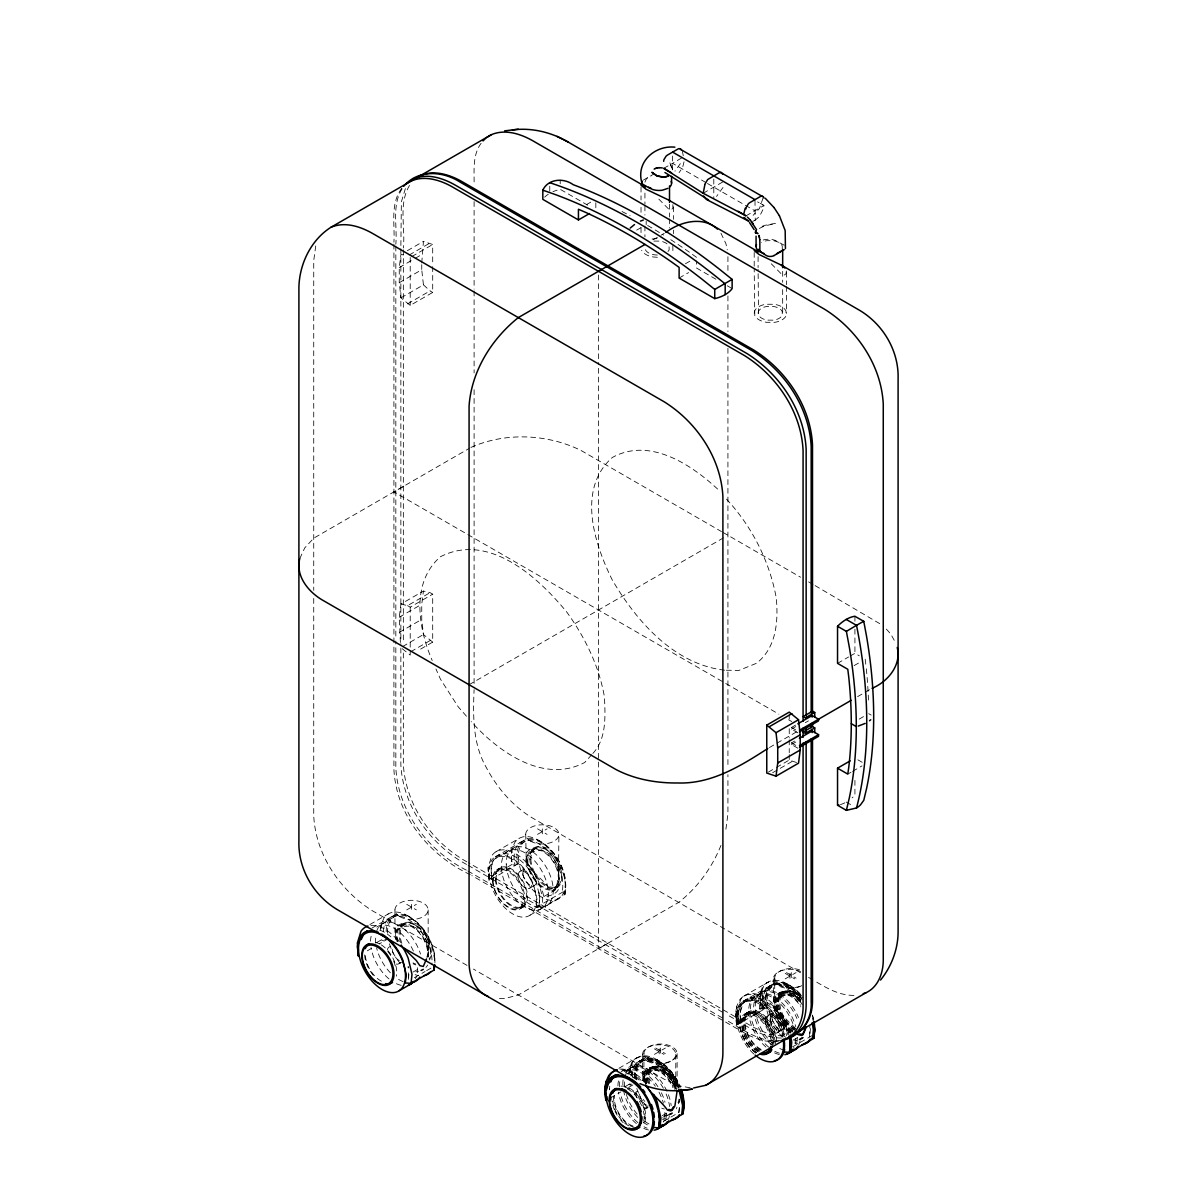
<?xml version="1.0" encoding="UTF-8"?>
<svg xmlns="http://www.w3.org/2000/svg" width="1197" height="1197" viewBox="0 0 1197 1197"><rect width="100%" height="100%" fill="white"/><g stroke="black" fill="none" stroke-linecap="round" stroke-linejoin="round"><path stroke-width="0.75" stroke-dasharray="5 3.75" d="M541.209 841.895A34.444 19.885 60 0 0 517.822 863.92L489.079 880.588L488.152 871.012L491.413 860.523A34.444 19.885 60 0 1 533.593 884.643L536.959 898.917L536.106 907.476L541.837 907.835L564.849 894.548L564.864 890.822A34.444 19.885 60 0 0 541.209 841.895L538.306 840.189M489.079 880.588L488.122 867.541L491.772 855.75A38.543 22.249 60 0 1 538.964 882.743L542.735 898.782L541.837 907.835L538.979 905.77L539.832 897.256L536.465 882.982A34.444 19.885 60 0 0 494.286 858.862C490.501 864.847 490.845 872.164 491.937 878.867L489.094 877.67L512.107 864.384L517.822 863.92M737.083 1011.285L738.04 1024.333L737.083 1011.285L740.734 999.495A38.543 22.249 60 0 1 787.94 1026.487L790.544 1035.136M800.09 993.734A34.444 19.885 60 0 0 774.384 983.336A34.444 19.885 60 0 0 766.798 1007.665L736.709 1025.036L735.751 1012.063L736.858 1005.974M672.475 169.779L672.624 152.109M525.722 834.384L526.291 864.114L530.585 872.508L541.987 889.401L543.857 896.538L546.61 896.329A16.593 9.576 0 0 0 558.341 889.551L558.909 834.384M408.401 979.415L409.06 972.757M564.849 894.548L565.687 887.321L564.73 878.628L561.977 869.456A38.543 22.249 60 0 0 514.77 842.464L512.092 848.523L511.194 856.154L512.107 864.384L514.949 865.581A34.444 19.885 60 0 1 538.321 843.556A34.444 19.885 60 0 1 561.992 892.483L564.849 894.548L565.747 885.496L564.58 878.119M663.333 1121.454L678.864 1112.492L679.597 1105.085M810.474 1028.477L809.636 1036.991L809.86 1025.081M408.626 977.844L408.461 969.346M538.979 905.77L539.787 898.947L538.8 890.777M609.767 1086.292L609.348 1089.824L609.722 1085.888M631.238 1075.549L631.762 1071.001L634.171 1065.599A34.444 19.885 60 0 1 675.677 1088.088M678.864 1112.492L679.672 1105.669M735.841 1017.27L736.709 1006.318L739.402 1000.258A38.543 22.249 60 0 1 786.609 1027.25L789.212 1035.914M432.701 266.617L432.701 292.427L410.212 305.415L400.95 297.844L399.259 282.701L399.259 267.544L400.95 254.363L404.257 255.156M421.748 262.981L423.439 241.375L432.701 244.502L432.701 264.776M400.382 642.475L399.259 617.218L400.95 604.036L423.439 591.049L430.067 592.65L432.701 594.176L432.701 642.116L418.247 650.45M432.701 642.116L423.439 634.53L421.748 619.403L421.748 604.231L423.439 591.049M684.041 161.804L682.589 167.67L679.088 172.607M395.519 939.6L395.519 932.942A16.489 10.638 6.7 0 1 407.249 926.164C423.319 925.146 429.349 943.82 428.152 956.912L428.152 909.885M525.722 860.478L526.291 857.441A16.489 10.638 6.7 0 1 538.022 850.663C554.091 849.646 560.121 868.319 558.909 881.426M788.838 1032.622C784.185 1022.403 771.945 1014.188 773.92 1001.949A16.489 10.638 6.7 0 1 785.666 995.171C791.935 994.857 798.474 997.954 801.691 1003.475M790.963 1033.146C786.309 1022.373 773.322 1013.934 775.252 1001.186A16.489 10.638 6.7 0 1 786.998 994.408C793.267 994.079 799.805 997.176 803.022 1002.712M725.906 829.222L727.926 813.915L727.926 774.639M381.469 923.68L380.496 931.101L381.319 924.009L384.013 917.964A38.543 22.249 60 0 1 431.219 944.957L433.972 954.129L434.855 962.193L433.808 953.62M426.82 957.286C431.504 943.266 425.264 920.688 407.249 922.274A16.444 10.788 8 0 0 395.519 929.052L395.519 935.306L399.813 942.907M491.997 864.01L491.024 869.351L491.952 878.927M512.241 848.179L511.119 854.269L512.107 864.384M627.991 1074.278L631.657 1062.472A38.543 22.249 60 0 1 678.235 1087.953M630.445 1067.425L629.457 1074.846L630.295 1067.754L632.989 1061.709A38.543 22.249 60 0 1 680.18 1088.701M630.909 1076.073L631.881 1070.746M737.113 1014.742L740.389 1004.268A34.444 19.885 60 0 1 782.554 1028.388L784.903 1036.183M787.776 1034.522L785.441 1026.727A34.444 19.885 60 0 0 743.262 1002.607L740 1013.081L740.913 1022.672L738.07 1021.415M761.202 991.924L760.095 997.999L761.068 1008.128L763.925 1009.325A34.444 19.885 60 0 1 772.499 984.637A34.444 19.885 60 0 1 799.491 998.029M802.289 1004.627A34.444 19.885 60 0 0 764.928 990.099L761.666 1000.572L762.594 1010.148L759.736 1008.891L758.763 998.777L762.414 986.986A38.543 22.249 60 0 1 799.596 996.727M644.929 182.153L646.515 178.607L650.973 176.034M754.2 313.21L754.708 310.786A15.8 9.127 0 0 1 766.05 304.247L774.429 304.292A16.578 9.576 0 0 1 785.98 310.951L786.055 315.799A15.8 9.127 0 0 1 774.713 322.337L766.334 322.292A16.578 9.576 0 0 1 754.783 315.634L754.2 268.996M758.09 313.225L758.479 311.4A12 6.928 0 0 1 767.097 306.417L773.457 306.447A12.598 7.272 0 0 1 782.225 311.519L782.284 315.185A12 6.928 0 0 1 773.666 320.168L767.307 320.123A12.598 7.272 0 0 1 758.539 315.065L758.09 269.4M782.284 249.44L782.225 245.774A12.598 7.272 0 0 0 773.457 240.717L767.097 240.672A12 6.928 0 0 0 761.606 242.482M315.739 245.924L313.734 260.572L313.734 590.345M676.544 1108.796L676.918 1107.195M763.088 197.879L759.437 208.532L753.122 215.34M672.894 204.597L672.819 208.473L671.158 209.699L668.554 208.981L657.063 197.325M786.369 270.986L785.98 273.814L784.319 275.026L781.716 274.322L771.287 263.789M299.774 558.61L304.726 547.912L313.734 538.171L469.284 448.366M405.379 188.602L401.369 201.844L400.86 246.851M720.953 845.396C712.065 867.601 697.537 887.635 678.684 902.403L518.316 994.991L505.388 998.373L496.486 998.388M740.973 1007.754L740.06 1014.832L740.913 1022.612M762.639 995.246L761.726 1002.323L762.594 1010.088M680.345 163.63L674.928 171.171M723.003 187.465L716.554 196.428M401.788 188.273C389.983 203.64 395.04 224.452 393.918 242.228M402.057 188.872C391.673 205.271 397.404 226.038 395.833 244.173M409.509 185.43C398.197 204.103 405.574 227.535 403.344 247.974M481.119 143.281C472.291 155.161 474.311 170.902 474.102 184.757M591.692 754.753L584.72 762.474C543.647 784.23 498.042 751.611 471.214 721.611M592.844 753.467C606.744 738.504 605.263 716.21 604.47 697.148C599.128 666.265 585.258 637.762 567.049 612.445C538.665 577.657 488.885 531.782 440.466 556.725C410.601 582.55 418.277 628.335 432.207 660.49M607.926 943.266L598.5 948.697L598.5 362.482M754.753 220.532L759.437 216.522L763.581 208.383L763.925 205.51L757.596 201.59M681.572 157.974L672.624 163.376L705.931 182.543M746.03 215.849L763.925 205.51L757.581 201.859M407.369 250.652L423.439 241.375M409.179 255.036L430.067 242.976M411.813 256.547L432.701 244.502M399.259 267.544L413.713 259.195M415.314 258.268L421.748 254.557M399.259 282.701L421.748 269.729L421.748 264.672M400.95 297.844L423.439 284.856L421.748 269.729M407.578 303.888L430.067 290.901L432.701 292.427M586.35 204.687L591.094 201.949M643.328 180.104L653.562 174.193M636.684 230.123L641.427 227.385M703.178 193.271L724.424 181.001M653.023 239.819L659.442 236.108M661.043 235.196L664.245 233.34M685.447 263.729L691.776 260.078M679.118 278.063L688.604 272.587M470.9 447.439C505.343 432.057 547.283 433.823 581.039 450.476L721.462 531.558M400.95 604.036L407.578 605.637L430.067 592.65M407.578 605.637L410.212 607.163L432.701 594.176M399.259 617.218L421.748 604.231M399.259 632.39L421.748 619.403M402.551 646.589L423.439 634.53M410.795 651.707L430.067 640.59M469.074 684.714L724.679 537.154M369.903 924.533L388.322 913.909M496.067 851.695L519.079 838.409M371.968 928.079L393.259 915.795M495.259 856.902L524.017 840.294M381.648 924.189L393.693 917.231M495.423 858.488L507.483 851.531M512.406 848.688L524.466 841.73M406.756 909.885L416.347 904.348M537.528 834.384L547.104 828.848M837.541 663.347L848.613 656.958M850.184 656.046L854.927 653.308L859.326 655.836M400.486 925.386L403.269 923.77M496.785 869.785L499.553 868.184M531.259 849.885L534.027 848.284M401.055 926.298L404.107 924.533M497.054 870.862L500.122 869.097M531.812 850.798L534.879 849.032M854.119 665.607L860.434 661.956M376.741 942.533L381.334 939.884L387.065 939.421L379.584 943.73M367.314 950.822L371.908 948.159M519.767 871.611L524.69 868.753M797.89 732.803L791.471 729.093L791.471 727.462L796.244 724.709M791.471 729.093L797.83 725.412M805.312 722.674L808.454 720.863M769.402 747.556L798.264 730.888M857.606 696.639L870.428 689.233M399.11 963.6L401.564 962.179M529.867 888.099L534.805 885.256M797.89 748.23L791.471 744.519L791.471 742.903L794.658 741.063M791.471 744.519L797.83 740.853M519.693 907.835L522.76 906.069M554.45 887.77L557.503 886.004M520.545 908.583L523.313 906.982M555.004 888.683L557.787 887.082M413.085 972.039L419.025 968.597M543.857 896.538L558.715 887.965M859.177 719.128L865.506 715.477M768.369 772.125L774.788 768.414M776.404 767.486L789.242 760.065L798.519 763.192M414.357 977.725L425.085 971.515M426.626 970.632L431.234 967.984A34.444 19.885 60 0 0 431.982 962.957M536.106 907.476L564.864 890.822M772.619 772.723L791.89 761.591M530.106 915.136L542.151 908.179M547.089 905.336L559.134 898.378M847.79 774.1L850.962 772.274M852.533 771.362L862.02 765.885M618.879 1068.278L637.283 1057.654M743.711 996.203L768.055 982.153M621.138 1071.704L642.22 1059.54M742.888 1001.41L772.993 984.039M629.009 1068.846L642.669 1060.961M654.4 1054.392L665.323 1048.078M742.783 1003.161L756.444 995.276M759.766 993.36L773.427 985.475M785.157 978.892L796.08 972.592M647.846 1070.043L652.23 1067.515M744.145 1014.458L748.529 1011.914M778.619 994.557L783.003 992.014M648.415 1070.971L653.083 1068.278M744.429 1015.535L749.098 1012.842M779.172 995.47L783.84 992.777M625.702 1086.278L630.31 1083.614L633.153 1084.811L627.019 1088.357M735.826 1013.949L736.724 1022.178L761.068 1008.128L766.798 1007.665M610.35 1097.978L620.884 1091.903M767.127 1016.268L773.666 1012.497M777.227 1032.772L783.766 1029.001M662.21 1115.694L666.669 1113.12M797.441 1037.619L792.833 1040.283L795.586 1040.073M792.564 1046.851L812.494 1035.39M663.677 168.298L672.684 163.331M752.718 221.34L755.247 220.233L754.978 199.645M403.344 486.446L393.918 491.892L724.155 682.544M781.357 1040.358C760.753 1043.619 742.993 1029.255 726.055 1020.068M778.529 1041.121C766.589 1043.126 754.694 1038.637 744.399 1032.936L471.842 875.576M657.063 238.607L652.889 238.906A15.8 9.127 0 0 0 650.24 239.445M653.921 241.091L660.295 241.121A12.598 7.272 0 0 1 669.063 246.178L669.123 249.859A12 6.928 0 0 1 667.911 251.565M759.736 1008.891L765.467 1008.487L764.539 998.911L767.816 988.438A34.444 19.885 60 0 1 801.032 997.146M631.836 1084.198L628.979 1084.392L631.836 1085.649M724.589 670.185C674.135 664.32 636.729 621.527 612.28 579.991C594.37 543.812 576.61 489.184 612.28 457.523C649.163 436.995 690.445 463.942 717.467 488.915L719.831 491.623M726.37 670.215L738.848 670.425L756.534 663.273C776.434 647.712 778.439 621.288 776.269 597.961C769.462 560.824 751.656 525.857 725.786 498.386M853.925 995.395C839.621 995.56 826.828 988.228 814.962 981.091M783.167 1036.243L769.013 1034.178L753.826 1027.49L468.446 862.723M781.551 1038.038C760.679 1038.068 743.846 1023.51 726.28 1014.383M690.115 1087.759L679.402 1085.918L664.215 1079.23L473.428 969.076M657.333 255.051L654.146 254.796A12.598 7.272 0 0 1 645.378 249.739M657.362 257.295L653.173 256.966A16.578 9.576 0 0 1 641.622 250.293M794.658 1029.495C786.504 1020.846 772.469 1011.495 773.92 998.074A16.444 10.788 8 0 1 785.666 991.296L794.254 992.582L801.691 998.373M736.724 1022.178L739.581 1023.375A34.444 19.885 60 0 1 756.654 998.702A34.444 19.885 60 0 1 786.564 1035.689M381.334 939.884L384.192 941.081M707.457 183.485L755.038 210.881M784.289 245.25L774.908 240.223A12.569 7.257 0 0 0 762.339 240.238M587.742 205.211L560.211 189.321A31.78 18.344 0 0 0 552.954 191.715M715.941 279.23L696.519 268.023L696.519 260.901M727.282 285.769L732.13 288.582M723.078 532.485L800.554 577.208M808.633 581.877L813.466 584.675M815.082 585.602L881.022 624.4M868.663 713.651L871.177 715.103M725.756 683.472L778.918 714.16M788.584 719.741L791.801 721.596M857.86 759.826L862.259 762.354M791.471 727.462L797.89 731.172M791.471 742.903L797.89 746.614M846.234 802.065L853.566 806.284M800.524 972.757L532.785 818.179C512.75 806.224 497.084 787.88 486.236 767.397C472.68 743.786 472.995 715.971 474.102 689.652M808.544 977.38L813.347 980.163M537.528 828.848L547.104 834.384M786.489 972.592L796.08 978.129M785.157 973.356L794.748 978.892M466.845 861.81C431.788 842.254 405.409 804.608 403.344 764.045L403.344 650.39M466.531 864.414C430.351 844.843 403 806.404 400.86 764.823L400.86 643.717M468.132 865.341L724.679 1013.455M466.306 870.099C427.883 850.828 398.032 811.327 395.833 767.741L395.833 641.038M467.907 871.027L724.454 1019.141M470.241 874.648C429.454 855.631 396.117 815.531 393.918 769.491L393.918 644.659M406.756 904.348L416.347 909.885M655.732 1048.078L665.323 1053.614M654.4 1048.856L663.976 1054.392M467.01 965.381L372.417 910.767C339.963 890.508 315.619 854.523 313.734 815.785L313.734 597.797M787.282 983.934L790.17 985.64M785.95 984.712L788.838 986.403M656.525 1059.435L659.412 1061.126M655.193 1060.198L658.081 1061.904M407.549 915.69L410.436 917.381A34.444 19.885 60 0 1 434.9 959.5L434.93 962.822M696.519 257.34L689.547 252.328A585.303 337.928 60 0 0 669.332 238.772M795.586 1028.567C787.731 1019.694 773.711 1010.642 775.252 997.296A16.444 10.788 8 0 1 786.998 990.532L795.586 991.819L803.022 997.61M423.439 284.856L430.067 290.901M402.267 648.729L410.212 655.088L410.212 649.567M886.379 629.098L890.792 634.096L895.984 643.402M466.471 716.21L458.152 706.739L440.466 679.178L435.962 668.988M720.953 233.22L725.906 243.664L727.282 249.874M646.156 1082.956L643.926 1075.594L644.495 1072.796A16.444 10.788 8 0 1 656.225 1066.018C668.18 1064.462 677.203 1076.627 676.874 1087.729M644.27 1082.417L642.594 1076.372L643.163 1073.559A16.444 10.788 8 0 1 654.894 1066.796C666.849 1065.225 675.856 1077.39 675.542 1088.492M812.509 1018.393L813.556 1021.864M676.425 1089.659C675.347 1079.44 667.417 1068.921 656.225 1069.909A16.489 10.638 6.7 0 0 644.495 1076.672L643.926 1079.724L643.926 1053.614M675.093 1090.437C674.016 1080.218 666.071 1069.699 654.894 1070.672A16.489 10.638 6.7 0 0 643.163 1077.45L642.594 1080.487L642.594 1054.392M672.819 245.624L672.894 250.457A15.8 9.127 0 0 1 671.308 252.702M682.395 151.286L683.248 155.76M865.177 659.218L865.94 665.472M761.068 1008.128L760.155 999.899L761.053 992.268L763.746 986.208A38.543 22.249 60 0 1 800.928 995.949M678.938 1099.07L679.268 1102.078M634.096 1077.599L634.754 1069.086L637.043 1063.924A34.444 19.885 60 0 1 679.223 1088.058M672.49 169.435L669.632 162.074L672.31 169.675M488.122 867.541L488.152 871.012M565.672 883.999L565.687 887.321M854.927 616.231L854.927 621.782M854.927 629.203L854.927 653.308M854.927 780.384L854.927 795.212A34.773 20.08 -60 0 1 852.114 797.845M791.292 972.592L791.292 978.129M789.96 973.356L789.96 978.892M789.242 713.981L789.242 721.357M789.242 728.719L789.242 737.936M789.242 739.791L789.242 752.689M789.242 754.529L789.242 760.065M786.564 272.093L786.564 284.662M786.564 286.457L786.564 313.375M782.673 271.345L782.673 282.312M782.673 289.614L782.673 313.36M799.581 969.824A16.593 9.576 0 0 0 774.698 978.129L774.698 1004.223M773.352 978.892L773.352 1005.001M758.09 256.622L758.09 267.574M754.2 252.402L754.2 267.155M727.926 256.652L727.926 273.47M727.926 295.913L727.926 331.449M727.926 348.282L727.926 767.157M713.801 179.101L713.801 198.403M677.113 1053.614L677.113 1087.175M675.781 1054.392L675.781 1087.938M673.402 206.767L673.402 219.32M673.402 230.093L673.402 233.684M669.512 204.193L669.512 216.971M669.512 218.797L669.512 227.939M660.52 1048.078L660.52 1053.614M659.188 1048.856L659.188 1054.392M646.171 221.161L646.171 224.647M644.929 193.106L644.929 204.059M644.929 205.884L644.929 215.026M644.929 225.979L644.929 236.931M641.023 187.076L641.023 199.974M641.023 207.335L641.023 214.712M641.023 227.61L641.023 233.131M598.5 275.026L598.5 360.626M595.837 202.772L595.837 209.879M560.211 180.119L560.211 183.799M549.767 186.208L549.767 193.33M542.316 828.848L542.316 834.384M474.102 201.53L474.102 289.09M474.102 290.961L474.102 372.925M474.102 389.698L474.102 687.796M411.559 904.348L411.559 909.885M410.212 257.475L410.212 305.415M410.212 607.163L410.212 647.712M403.344 249.829L403.344 642.939M400.86 248.722L400.86 641.861M395.833 246.028L395.833 639.168M394.95 909.885L394.95 935.979M393.918 244.098L393.918 642.789M812.479 1015.071A34.444 19.885 60 0 1 813.78 1019.979M799.581 986.418A16.593 9.576 0 0 1 774.698 978.129M758.344 1051.909A22.758 13.137 60 0 1 741.556 1022.851A22.758 13.137 60 0 1 759.721 1015.699A22.758 13.137 60 0 1 773.352 1045.998M761.127 1050.308A22.758 13.137 60 0 1 744.325 1021.25A22.758 13.137 60 0 1 762.489 1014.098A22.758 13.137 60 0 1 776.12 1044.397M795.601 1030.408A22.758 13.137 60 0 1 779.157 998.343A22.758 13.137 60 0 1 802.289 999.211M758.03 1051.175A21.681 12.524 60 0 1 742.02 1023.495A21.681 12.524 60 0 1 759.332 1016.687A21.681 12.524 60 0 1 772.319 1045.55M761.097 1049.41A21.681 12.524 60 0 1 745.088 1021.729A21.681 12.524 60 0 1 762.399 1014.906A21.681 12.524 60 0 1 775.387 1043.784M755.487 1053.106A33.232 19.182 60 0 1 744.818 1001.964A33.232 19.182 60 0 1 784.14 1035.3M779.397 1053.18A33.232 19.182 60 0 1 774.833 1051.31M768.728 1047.166A33.232 19.182 60 0 1 756.04 995.56A33.232 19.182 60 0 1 795.796 1026.787M797.277 1037.724A33.232 19.182 60 0 1 796.738 1042.692M797.86 1043.754A33.232 19.182 60 0 1 794.868 1042.871M785.711 1037.365A33.232 19.182 60 0 1 768.683 991.789A33.232 19.182 60 0 1 801.601 995.964M812.314 1015.385A33.232 19.182 60 0 1 813.182 1018.542M784.334 1050.338A33.232 19.182 60 0 1 779.771 1048.467M773.651 1044.323A33.232 19.182 60 0 1 759.452 994.094A33.232 19.182 60 0 1 798.519 1017.585M792.818 1032.009A22.758 13.137 60 0 1 776.389 999.944A22.758 13.137 60 0 1 799.521 1000.812M795.84 1029.345A21.681 12.524 60 0 1 780.19 998.792A21.681 12.524 60 0 1 802.229 999.63M792.788 1031.111A21.681 12.524 60 0 1 777.122 1000.572A21.681 12.524 60 0 1 799.162 1001.395M632.3 1077.046A34.444 19.885 60 0 1 649.627 1060.003A34.444 19.885 60 0 1 677.008 1087.31M627.228 1073.425A34.444 19.885 60 0 1 639.826 1080.637M635.323 1078.407A34.444 19.885 60 0 1 651.886 1058.208A34.444 19.885 60 0 1 680.554 1087.28M619.896 1069.145A38.543 22.249 60 0 1 646.111 1083.48M667.537 1114.991A16.593 9.576 0 0 1 664.814 1115.574M634.5 1127.35A22.758 13.137 60 0 1 613.687 1095.195M620.989 1086.158A22.758 13.137 60 0 1 640.5 1099.37A22.758 13.137 60 0 1 643.926 1123.639M648.759 1083.659A22.758 13.137 60 0 1 658.26 1066.228A22.758 13.137 60 0 1 678.699 1087.46M679.462 1101.36A22.758 13.137 60 0 1 678.4 1103.739M649.776 1083.659A21.681 12.524 60 0 1 659.143 1067.081A21.681 12.524 60 0 1 678.564 1088.148M679.372 1099.22A21.681 12.524 60 0 1 678.011 1102.766M632.974 1126.033A21.681 12.524 60 0 1 614.435 1095.749M625.014 1087.265A21.681 12.524 60 0 1 641.383 1102.198A21.681 12.524 60 0 1 643.253 1122.831M647.128 1128.173A33.232 19.182 60 0 1 644.076 1126.811M637.956 1122.666A33.232 19.182 60 0 1 620.615 1094.342M619.552 1086.756A33.232 19.182 60 0 1 620.076 1079.993M625.687 1070.776A33.232 19.182 60 0 1 657.961 1086.771M661.402 1092.801A33.232 19.182 60 0 1 665.023 1102.272M666.52 1113.21A33.232 19.182 60 0 1 665.113 1121.095M667.088 1119.255A33.232 19.182 60 0 1 662.584 1117.744M636.774 1079.903A33.232 19.182 60 0 1 651.752 1059.121A33.232 19.182 60 0 1 679.806 1086.128M648.998 1123.953A33.232 19.182 60 0 1 642.894 1119.823M637.118 1114.078A33.232 19.182 60 0 1 625.552 1091.499M624.714 1086.861A33.232 19.182 60 0 1 624.55 1080.397M625.388 1075.654A33.232 19.182 60 0 1 649.522 1070.073A33.232 19.182 60 0 1 671.188 1105.624M648.071 1107.345A9.681 5.596 60 0 1 641.547 1105.953M636.505 1097.709A9.681 5.596 60 0 1 637.971 1090.841M645.632 1083.494A22.758 13.137 60 0 1 655.163 1067.799A22.758 13.137 60 0 1 674.899 1086.352M646.365 1083.734A21.681 12.524 60 0 1 655.447 1068.771A21.681 12.524 60 0 1 674.255 1086.457M644.794 1101.435A9.681 5.596 60 0 1 643.328 1099.415M632.196 1076.836A34.444 19.885 60 0 1 638.495 1081.415M621.752 1069.923A38.543 22.249 60 0 1 642.609 1081.849M667.492 1115.38A16.593 9.576 0 0 1 663.482 1116.337M646.799 1082.821A22.758 13.137 60 0 1 657.318 1067.26A22.758 13.137 60 0 1 677.083 1088.402M643.642 1080.996A22.758 13.137 60 0 1 654.879 1068.921A22.758 13.137 60 0 1 673.298 1087.28M623.218 1122.696A22.758 13.137 60 0 1 620.615 1119.958M617.173 1115.185A22.758 13.137 60 0 1 615.063 1111.265M614.465 1109.918A22.758 13.137 60 0 1 612.071 1100.971M627.318 1088.761A22.758 13.137 60 0 1 641.607 1105.579M643.388 1110.996A22.758 13.137 60 0 1 643.986 1114.527M644.121 1116.203A22.758 13.137 60 0 1 642.325 1124.567M647.397 1124.881A33.232 19.182 60 0 1 642.789 1121.948M637.747 1117.474A33.232 19.182 60 0 1 623.936 1092.427M622.874 1084.826A33.232 19.182 60 0 1 623.113 1079.664M625.492 1072.632A33.232 19.182 60 0 1 664.724 1090.871M666.145 1094.013A33.232 19.182 60 0 1 669.587 1106.552M669.288 1116.277A33.232 19.182 60 0 1 668.435 1119.18M648.505 1129.983A33.232 19.182 60 0 1 642.46 1127.739M636.355 1123.594A33.232 19.182 60 0 1 618.4 1092.173M617.921 1085.903A33.232 19.182 60 0 1 618.475 1080.921M624.071 1071.704A33.232 19.182 60 0 1 655.372 1086.263M658.993 1092.173A33.232 19.182 60 0 1 663.422 1103.2M664.889 1112.372A33.232 19.182 60 0 1 663.497 1122.023M648.101 1105.579A9.681 5.596 60 0 1 643.477 1108.751M634.724 1094.462A9.681 5.596 60 0 1 639.348 1091.29M665.487 1120.183A33.232 19.182 60 0 1 662.495 1119.3M647.562 1108.048A33.232 19.182 60 0 1 635.996 1085.47M634.919 1077.869A33.232 19.182 60 0 1 651.318 1060.258A33.232 19.182 60 0 1 678.205 1087.056M664.35 1109.006A21.681 12.524 60 0 1 661.746 1108.168M644.405 1081.4A21.681 12.524 60 0 1 655.103 1069.894A21.681 12.524 60 0 1 672.654 1087.385M647.816 1082.896A21.681 12.524 60 0 1 656.899 1067.933A21.681 12.524 60 0 1 675.707 1085.619M628.724 1125.823A21.681 12.524 60 0 1 612.834 1101.3M646.649 1105.25A9.681 5.596 60 0 1 639.512 1093.579M736.709 1025.036A34.444 19.885 60 0 1 753.781 1000.363A34.444 19.885 60 0 1 783.691 1037.35M801.691 985.67A16.593 9.576 0 0 1 778.559 985.864A16.593 9.576 0 0 1 777.556 972.518A16.593 9.576 0 0 1 800.628 971.56M796.978 1040.268A16.593 9.576 0 0 1 794.254 1040.836M792.579 1030.527A22.758 13.137 60 0 1 777.721 998.582A22.758 13.137 60 0 1 800.688 1000.138M789.811 1032.128A22.758 13.137 60 0 1 775.417 998.717A22.758 13.137 60 0 1 800.554 1005.256M756.743 1052.836A22.758 13.137 60 0 1 739.941 1025.395A22.758 13.137 60 0 1 755.307 1014.876A22.758 13.137 60 0 1 772.11 1042.303M759.511 1051.235A22.758 13.137 60 0 1 742.724 1023.794A22.758 13.137 60 0 1 758.075 1013.275A22.758 13.137 60 0 1 774.878 1040.702M756.429 1052.103A21.681 12.524 60 0 1 740.404 1024.931A21.681 12.524 60 0 1 756.833 1017.001A21.681 12.524 60 0 1 770.943 1045.101M759.482 1050.338A21.681 12.524 60 0 1 743.472 1023.151A21.681 12.524 60 0 1 759.9 1015.221A21.681 12.524 60 0 1 774.01 1043.32M753.871 1054.033A33.232 19.182 60 0 1 743.202 1002.891A33.232 19.182 60 0 1 782.539 1036.228M779.262 1054.482A33.232 19.182 60 0 1 773.232 1052.238M765.93 1047.076A33.232 19.182 60 0 1 755.262 995.934A33.232 19.182 60 0 1 794.584 1029.27M795.676 1038.652A33.232 19.182 60 0 1 793.701 1047.854M772.05 1045.25A33.232 19.182 60 0 1 757.851 995.021A33.232 19.182 60 0 1 796.918 1018.512M800.06 1040.777A33.232 19.182 60 0 1 798.623 1045.011M782.913 1037.26A33.232 19.182 60 0 1 767.292 992.178A33.232 19.182 60 0 1 799.985 996.892M791.172 1032.038A21.681 12.524 60 0 1 776.075 999.6A21.681 12.524 60 0 1 800.838 1006.857M794.239 1030.273A21.681 12.524 60 0 1 778.574 999.719A21.681 12.524 60 0 1 800.613 1000.557M383.369 931.505A34.444 19.885 60 0 1 408.357 919.52A34.444 19.885 60 0 1 432.027 961.161M379.793 930.159A34.444 19.885 60 0 1 390.865 936.892M386.197 931.64A34.444 19.885 60 0 1 410.436 917.381M370.935 925.401A38.543 22.249 60 0 1 398.182 940.992M427.583 965.051A16.593 9.576 0 0 1 425.923 967.356M418.561 971.246A16.593 9.576 0 0 1 415.853 971.829M373.255 975.286A22.758 13.137 60 0 1 364.591 954.622M375.813 942.548A22.758 13.137 60 0 1 379.958 944.089M381.349 944.897A22.758 13.137 60 0 1 396.387 976.154M418.127 975.51A33.232 19.182 60 0 1 415.135 974.627M400.202 963.376A33.232 19.182 60 0 1 388.636 940.797M387.559 933.211A33.232 19.182 60 0 1 411.529 918.698A33.232 19.182 60 0 1 434.451 961.4M400.561 942.623A22.758 13.137 60 0 1 415.479 924.787A22.758 13.137 60 0 1 429.424 959.994M415.868 964.947A22.758 13.137 60 0 1 413.085 963.765M397.015 941.53A22.758 13.137 60 0 1 411.648 925.805A22.758 13.137 60 0 1 428.077 957.854M401.833 943.356A21.681 12.524 60 0 1 415.404 925.296A21.681 12.524 60 0 1 429.035 959.036M415.703 963.989A21.681 12.524 60 0 1 413.055 962.867M397.748 941.68A21.681 12.524 60 0 1 411.678 926.702A21.681 12.524 60 0 1 427.344 957.241M381.364 981.166A21.681 12.524 60 0 1 365.474 952.004M387.738 951.45A21.681 12.524 60 0 1 391.015 955.984M393.604 961.011A21.681 12.524 60 0 1 395.294 966.174M401.145 985.311A33.232 19.182 60 0 1 395.1 983.066M388.995 978.922A33.232 19.182 60 0 1 371.04 947.5M370.561 941.231A33.232 19.182 60 0 1 371.115 936.263M376.711 927.032A33.232 19.182 60 0 1 413.863 952.184M417.529 967.7A33.232 19.182 60 0 1 415.568 978.682M403.09 981.585A33.232 19.182 60 0 1 396.955 978.368M390.387 972.802A33.232 19.182 60 0 1 376.576 947.755M375.753 943.116A33.232 19.182 60 0 1 375.753 934.992M376.412 931.909A33.232 19.182 60 0 1 397.479 924.563A33.232 19.182 60 0 1 420.521 954.099M400.127 962.508A9.681 5.596 60 0 1 396.117 964.079M387.364 949.79A9.681 5.596 60 0 1 390.372 946.558M399.289 960.578A9.681 5.596 60 0 1 392.152 948.907M759.362 228.507A12.823 3.247 -19.3 0 1 764.823 225.949L775.731 223.33L764.599 225.38A12.748 3.815 -17.2 0 0 759.093 227.849M544.665 197.176A31.78 18.344 0 0 1 548.331 194.213M622.036 211.54A585.303 337.928 60 0 1 630.086 215.729M647.622 225.485A585.303 337.928 60 0 1 663.557 235.106M866.329 668.809A429.918 248.213 60 0 1 867.541 682.859M867.78 686.345A429.918 248.213 60 0 1 868.498 701.816M844.828 802.813A34.773 20.08 -60 0 1 840.444 804.593M558.909 871.67L556.695 886.663L554.046 890.942L550.62 890.164C543.214 878.059 524.885 869.621 526.291 853.566A16.444 10.788 8 0 1 538.022 846.788C551.473 845.112 559.897 859.7 558.909 871.67M408.162 966.667L408.282 967.849L408.162 966.667M530.585 841.162A16.593 9.576 0 0 0 558.341 836.868A16.593 9.576 0 0 0 538.022 825.122A16.593 9.576 0 0 0 530.585 841.162M492.58 880.723A22.758 13.137 60 0 0 517.328 909.855A22.758 13.137 60 0 0 516.087 876.967A22.758 13.137 60 0 0 492.58 880.723M495.363 879.122A22.758 13.137 60 0 0 520.097 908.254A22.758 13.137 60 0 0 518.855 875.366A22.758 13.137 60 0 0 495.363 879.122M518.331 857.71A33.232 19.182 60 0 0 554.45 900.219A33.232 19.182 60 0 0 552.625 852.219A33.232 19.182 60 0 0 518.331 857.71M529.822 859.222A22.758 13.137 60 0 0 554.57 888.354A22.758 13.137 60 0 0 553.328 855.466A22.758 13.137 60 0 0 529.822 859.222M527.054 860.823A22.758 13.137 60 0 0 551.787 889.955A22.758 13.137 60 0 0 550.545 857.067A22.758 13.137 60 0 0 527.054 860.823M530.87 859.461A21.681 12.524 60 0 0 554.435 887.201A21.681 12.524 60 0 0 553.253 855.885A21.681 12.524 60 0 0 530.87 859.461M527.817 861.227A21.681 12.524 60 0 0 551.383 888.967A21.681 12.524 60 0 0 550.201 857.651A21.681 12.524 60 0 0 527.817 861.227M493.059 881.291A21.681 12.524 60 0 0 516.625 909.032A21.681 12.524 60 0 0 515.443 877.715A21.681 12.524 60 0 0 493.059 881.291M496.127 879.526A21.681 12.524 60 0 0 519.693 907.266A21.681 12.524 60 0 0 518.51 875.95A21.681 12.524 60 0 0 496.127 879.526M489.289 874.468A33.232 19.182 60 0 0 525.408 916.977A33.232 19.182 60 0 0 523.598 868.992A33.232 19.182 60 0 0 489.289 874.468M501.348 867.511A33.232 19.182 60 0 0 537.468 910.019A33.232 19.182 60 0 0 535.643 862.035A33.232 19.182 60 0 0 501.348 867.511M506.271 864.668A33.232 19.182 60 0 0 542.391 907.176A33.232 19.182 60 0 0 540.58 859.177A33.232 19.182 60 0 0 506.271 864.668M522.909 873.406A9.681 5.596 60 0 0 533.428 885.795A9.681 5.596 60 0 0 532.904 871.82A9.681 5.596 60 0 0 522.909 873.406M517.987 876.264A9.681 5.596 60 0 0 528.505 888.638A9.681 5.596 60 0 0 527.967 874.663A9.681 5.596 60 0 0 517.987 876.264M771.885 1017.151A9.681 5.596 60 0 0 782.404 1029.54A9.681 5.596 60 0 0 781.88 1015.55A9.681 5.596 60 0 0 771.885 1017.151M766.948 1020.009A9.681 5.596 60 0 0 777.466 1032.383A9.681 5.596 60 0 0 776.943 1018.408A9.681 5.596 60 0 0 766.948 1020.009M648.789 1060.392A16.593 9.576 0 0 0 676.544 1056.098A16.593 9.576 0 0 0 656.225 1044.368A16.593 9.576 0 0 0 648.789 1060.392M647.457 1061.17A16.593 9.576 0 0 0 675.213 1056.861A16.593 9.576 0 0 0 654.894 1045.131A16.593 9.576 0 0 0 647.457 1061.17M765.347 1020.936A9.681 5.596 60 0 0 775.865 1033.31A9.681 5.596 60 0 0 775.342 1019.335A9.681 5.596 60 0 0 765.347 1020.936M770.269 1018.078A9.681 5.596 60 0 0 780.788 1030.467A9.681 5.596 60 0 0 780.264 1016.492A9.681 5.596 60 0 0 770.269 1018.078M399.813 916.648A16.593 9.576 0 0 0 427.583 912.353A16.593 9.576 0 0 0 407.249 900.623A16.593 9.576 0 0 0 399.813 916.648"/><path stroke-width="1.5" d="M434.107 966.323L434.077 970.049L411.065 983.321L405.334 982.976L406.187 974.418L402.82 960.144A34.444 19.885 60 0 0 381.678 933.989M606.101 1081.475L604.994 1087.549L605.936 1100.537A34.444 19.885 60 0 1 629.308 1078.497A34.444 19.885 60 0 1 652.978 1127.439L658.709 1127.843L683.053 1113.779L683.906 1106.552L680.704 1090.437M677.113 1090.901L674.899 1105.893L672.25 1110.188L668.824 1109.41M411.065 983.321L411.977 974.283L408.207 958.243A38.543 22.249 60 0 0 401.16 944.987M434.541 965.336L434.077 970.049L434.72 964.617M660.041 1127.065L660.939 1118.013L657.168 1101.988A38.543 22.249 60 0 0 653.637 1094.432M681.721 1114.557L682.619 1105.504L678.849 1089.465M790.813 1051.579L791.711 1042.527L790.544 1035.136M812.479 1039.056L813.376 1030.004L812.209 1022.627M776.03 776.165L777.721 762.983L777.721 747.826L776.03 732.699L766.768 725.113L766.768 773.053L776.03 776.165L798.519 763.192L800.209 750.01L800.209 734.838L798.519 719.711L789.242 712.125L766.768 725.113M299.774 558.61C295.33 575.817 308.198 591.632 322.188 599.921L615.961 769.521C634.964 779.442 656.644 783.227 677.921 782.973C711.512 784.095 740.644 766.05 767.801 748.484M426.521 958.902L423.289 966.443L419.848 965.665L416.257 960.473L403.254 947.65M606.355 1090.243L609.617 1079.769A34.444 19.885 60 0 1 618.49 1074.547M805.222 1026.293L804.324 1031.171L801.691 1035.45L798.249 1034.672L796.454 1032.083M806.254 1027.146L803.022 1034.687L799.581 1033.909M738.115 211.27L746.03 215.849L703.178 193.271L704.868 184.742M846.384 810.354L849.197 798.444A436.74 252.148 60 0 0 849.212 646.53L846.384 631.373L837.541 626.27A34.773 20.08 -60 0 1 854.853 616.26L863.77 621.333L866.583 636.49A436.74 252.148 60 0 1 866.598 788.419L863.77 800.314L860.568 804.758A26.424 21.546 65.5 0 1 856.483 807.975L846.384 810.354L837.541 805.252L837.541 768.175L850.184 760.873M743.771 214.024L745.192 208.203M704.973 183.979L707.696 179.535L718.918 172.922L721.252 172.413L722.719 174.268M361.24 939.51L363.529 934.363A34.444 19.885 60 0 1 367.374 930.742M608.061 1079.275L609.976 1074.996A38.543 22.249 60 0 1 616.949 1069.744M610.769 1081.968L612.49 1078.108A34.444 19.885 60 0 1 614.914 1075.475M755.741 230.497L755.397 232.592L758.015 233.55L755.516 232.921L755.965 231.066M589.508 213.545L578.435 219.934L542.825 199.36L542.825 190.158C548.061 178.712 563.757 177.635 573.213 184.697A592.021 341.803 60 0 1 719.128 268.951L732.13 279.38L732.13 288.582A31.78 18.344 0 0 1 714.729 298.637M785.441 248.647L785.172 230.542L779.382 215.684M673.567 1106.671L670.918 1110.951L667.492 1110.173C661.208 1101.001 651.542 1094.657 645.692 1084.961M880.588 980.014C891.316 966.712 897.765 950.059 898.094 932.942L898.094 378.776C898.992 350.616 882.758 323.609 858.533 309.694L781.357 265.135L759.033 254.482L754.2 250.562L758.404 251.879L668.195 199.809L645.871 189.156L641.023 185.236L645.662 186.897M403.778 186.238C417.933 169.226 442.98 170.917 460.112 182.109L751.94 350.601C784.693 371.055 809.277 407.369 811.177 446.481L811.177 712.918M483.034 140.932L485.159 138.837M793.91 1035.106C802.948 1027.819 806.105 1015.789 806.15 1004.627L806.15 741.916M630.176 228.103L634.515 224.542M598.5 271.3L607.926 265.854M869.516 720.759L870.728 719.771M732.13 279.38L714.744 289.42L714.744 298.622L679.118 278.063L679.118 267.38L672.145 262.367A585.303 337.928 60 0 0 585.408 212.288L578.435 209.251L578.435 219.934M781.072 251.146L776.614 253.719M693.557 1087.983L705.706 1085.29L866.074 992.702C878.538 986.867 883.401 972.338 883.266 959.425L883.266 404.227C881.381 365.474 857.037 329.489 824.583 309.23L532.785 140.767C520.471 133.795 505.014 128.812 491.294 134.707L330.926 227.295C311.04 239.939 299.534 263.759 298.906 287.056L298.906 841.237C298.008 869.381 314.242 896.388 338.467 910.304L628.934 1078.003M406.052 184.084C419.982 173.789 438.895 179.116 452.601 187.061L744.399 355.524C776.853 375.783 801.212 411.768 803.082 450.506L803.082 721.387M416.736 177.874C430.576 168.493 448.71 174.014 462.027 181.63L753.826 350.078C786.279 370.352 810.638 406.322 812.509 445.075L812.509 713.352M486.236 137.805L491.294 134.707M846.384 631.373L856.483 625.343A26.424 1.197 -31.8 0 1 860.568 623.038L863.77 621.333M705.706 1085.29C718.17 1079.455 723.033 1064.926 722.898 1052.013L722.898 496.8C721.028 458.062 696.669 422.077 664.215 401.818L372.417 233.355C360.102 226.383 344.646 221.4 330.926 227.295M795.317 1033.55C807.78 1027.714 812.643 1013.186 812.509 1000.273L812.509 739.432M654.175 169.106L655.313 168.493M601.702 269.445L518.316 317.594C491.458 339.125 471.438 371.265 469.074 406.082L469.074 963.346C469.329 976.647 475.224 991.415 488.421 996.562M606.52 266.662L645.003 244.442M665.846 232.413C680.076 221.699 702.923 215.655 717.437 229.121M774.04 255.56L784.259 249.664M769.402 726.639L791.89 713.651M776.03 732.699L798.519 719.711M814.738 712.469L805.312 717.901L803.082 716.629L812.509 711.183L814.738 712.469L814.738 717.242M797.83 723.796L812.15 715.537L818.568 719.232L818.568 720.863L799.491 731.876M817.521 719.786L851.187 700.335M872.044 688.305C887.59 681.916 901.715 665.173 897.226 647.517M799.491 730.26L818.568 719.232M777.721 747.826L800.209 734.838M814.738 727.896L805.312 733.342L803.082 732.055L812.509 726.609L814.738 727.896L814.738 732.669M799.416 738.31L812.15 730.963L818.568 734.674L818.568 736.305L799.491 747.317M799.491 745.686L818.568 734.674M777.721 762.983L800.209 750.01M399.334 990.637L411.394 983.68M865.207 723.407L858.219 726.085M667.896 188.348L662.285 190.218A12.569 7.257 0 0 1 652.754 189.5L649.896 188.258M640.44 221.116L643.358 220.039M655.268 168.523L656.555 168.044M413.189 178.907C427.045 172.952 442.636 177.979 455.084 185.011L746.898 353.504C779.666 373.958 804.249 410.287 806.15 449.384L806.15 715.821M863.187 993.675L866.074 992.702M789.451 1036.782L793.82 1035.315M781.566 1040.447C796.708 1036.767 803.486 1020.009 803.082 1005.719L803.082 743.023M782.958 1040.178C800.673 1036.422 812.359 1019.47 811.177 1001.724L811.177 739.013M656.495 168.074L657.886 167.76M512.391 129.949C531.603 127.406 551.428 132.239 568.066 141.994L645.243 186.552M639.991 1083.659C654.041 1089.36 669.527 1092.113 684.609 1090.063M686.18 1089.883L692.39 1089.15L678.654 1090.766M504.61 130.862L518.346 129.231M657.826 167.789L659.293 167.655M659.248 167.685L662.33 167.939M674.884 147.171C655.208 145.091 635.981 161.61 641.742 182.318M708.549 199.929L664.948 172.518M763.895 198.029A4.623 2.663 -60 0 0 763.626 197.161L679.208 148.608A5.835 3.367 -60 0 0 677.741 149.146L667.507 155.056A5.835 3.367 -60 0 0 666.041 156.209L663.961 159.605A4.623 2.663 -60 0 0 663.677 161.326M762.803 196.323L761.561 196.158A5.835 3.367 -60 0 0 760.095 196.697L749.861 202.607A5.835 3.367 -60 0 0 748.394 203.759L746.315 207.156A4.623 2.663 -60 0 0 746.03 208.876M542.825 190.158L555.827 194.737A592.021 341.803 60 0 1 701.741 278.991L714.744 289.42M557.009 136.338L562.366 139.091M563.188 139.48L568.066 141.994M672.624 152.109L754.978 199.645M671.592 172.877L663.677 168.298L703.178 193.271M649.836 188.288L643.298 184.518A5.401 3.112 0 0 1 642.161 181.121M756.519 244.622A12.539 7.242 0 0 0 757.731 250.128L766.394 255.574A5.401 3.112 0 0 0 774.025 255.56M846.234 619.418L856.483 625.343M851.276 723.691L856.289 726.594M837.541 768.175L847.79 774.1L848.748 767.382A429.918 248.213 60 0 0 848.748 677.083L847.79 669.273L837.541 663.347L837.541 626.27M680.45 148.772L681.273 149.61A4.623 2.663 -60 0 1 681.437 150.029M781.357 265.135L784.873 268.053M747.302 220.068L748.724 221.206L706.335 199.405L703.597 195.949M744.04 217.42L745.911 218.931M765.242 198.238L774.055 207.605M747.437 217.136L750.519 220.308M750.459 220.353L756.609 229.689M749.427 222.477L754.095 229.57M774.025 207.545L779.412 215.744M751.866 222.088L753.197 223.914M759.511 237.575L758.973 235.45L759.766 239.609M789.526 1037.949L790.379 1043.29L789.481 1052.343L783.751 1051.939A34.444 19.885 60 0 0 783.99 1038.951M682.784 1097.35L683.951 1104.741L683.053 1113.779L683.068 1110.053A34.444 19.885 60 0 0 681.721 1090.572M658.44 1111.415L659.607 1118.791L658.709 1127.843L659.562 1120.616L658.589 1111.923L655.836 1102.751A38.543 22.249 60 0 0 645.826 1085.499M789.362 1036.422L790.319 1045.116L789.481 1052.343L813.81 1038.293L814.663 1031.066L813.556 1021.864L814.708 1029.24L813.81 1038.293L813.84 1034.567A34.444 19.885 60 0 0 814.08 1021.565M605.966 1097.679L605.054 1089.45L605.951 1081.804L608.645 1075.759A38.543 22.249 60 0 1 617.068 1070.148M606.969 1096.632L607.283 1099.819M759.826 239.58L759.856 251.804M812.509 722.674L812.509 726.399M812.15 715.537L812.15 717.153M812.15 730.963L812.15 732.594M811.177 724.095L811.177 727.836M806.15 727.013L806.15 732.594M803.082 728.12L803.082 737.427M782.673 249.44L782.673 267.694M756.07 236.198L756.07 246.507M725.187 294.612L725.187 283.943A593.936 342.911 60 0 0 549.767 182.692M671.577 176.348L671.577 183.231M669.512 185.924L669.512 202.368M803.022 1037.59A16.593 9.576 0 0 1 800.808 1038.667M813.795 1021.639A33.232 19.182 60 0 1 813.721 1032.891M811.626 1038.338A33.232 19.182 60 0 1 803.411 1043.964M771.915 1049.739A22.758 13.137 60 0 1 762.489 1053.45M770.958 1049.111A21.681 12.524 60 0 1 765.601 1052.776M793.626 1049.604A33.232 19.182 60 0 1 786.429 1053.764M784.678 1049.649A33.232 19.182 60 0 1 774.384 1060.722M798.549 1046.747A33.232 19.182 60 0 1 791.367 1050.921M672.25 1113.09A16.593 9.576 0 0 1 670.036 1114.168M681.018 1089.285A33.232 19.182 60 0 1 682.948 1108.377M679.836 1115.29A33.232 19.182 60 0 1 672.654 1119.464M638.749 1127.828A22.758 13.137 60 0 1 628.979 1128.068M610.784 1099.968A22.758 13.137 60 0 1 610.904 1096.796M611.517 1093.983A22.758 13.137 60 0 1 614.989 1089.016M612.969 1092.562A21.681 12.524 60 0 1 615.273 1090.108M621.961 1089.031A21.681 12.524 60 0 1 625.896 1090.497M636.924 1101.494A21.681 12.524 60 0 1 638.944 1105.235M639.512 1106.522A21.681 12.524 60 0 1 641.203 1111.684M641.906 1116.636A21.681 12.524 60 0 1 634.829 1128.277M610.126 1081.504A33.232 19.182 60 0 1 629.921 1078.347M631.462 1079.2A33.232 19.182 60 0 1 640.709 1086.966M642.879 1089.524A33.232 19.182 60 0 1 644.929 1092.292M651.407 1104.457A33.232 19.182 60 0 1 652.978 1109.23M653.712 1112.357A33.232 19.182 60 0 1 654.355 1116.936M654.385 1121.903A33.232 19.182 60 0 1 643.612 1136.222M662.854 1125.09A33.232 19.182 60 0 1 657.348 1128.876M668.809 1120.796A33.232 19.182 60 0 1 660.594 1126.422M609.213 1082.791A34.444 19.885 60 0 1 615.004 1075.25M670.918 1113.853A16.593 9.576 0 0 1 668.704 1114.931M639.916 1127.155A22.758 13.137 60 0 1 632.884 1128.277M612.684 1093.31A22.758 13.137 60 0 1 616.156 1088.342M667.193 1121.724A33.232 19.182 60 0 1 658.993 1127.35M639.348 1126.227A21.681 12.524 60 0 1 636.28 1127.439M679.253 1114.766A33.232 19.182 60 0 1 671.038 1120.392M662.27 1124.567A33.232 19.182 60 0 1 654.056 1130.192M801.691 1038.368A16.593 9.576 0 0 1 799.476 1039.43M783.152 1039.34A33.232 19.182 60 0 1 755.068 1055.051M771.736 1046.941A22.758 13.137 60 0 1 760.873 1054.377M770.718 1046.477A21.681 12.524 60 0 1 760.364 1053.569M797.965 1046.223A33.232 19.182 60 0 1 791.426 1051.46M770.673 1051.654A22.758 13.137 60 0 1 763.656 1052.776M770.12 1050.727A21.681 12.524 60 0 1 767.053 1051.939M810.01 1039.265A33.232 19.182 60 0 1 801.81 1044.891M793.027 1049.066A33.232 19.182 60 0 1 784.828 1054.692M367.973 925.999A38.543 22.249 60 0 0 361 931.251L357.349 943.041L358.307 956.089L357.379 946.498L360.641 936.024A34.444 19.885 60 0 1 378.506 932.418M423.289 969.346A16.593 9.576 0 0 1 421.06 970.423M392.556 982.483A22.758 13.137 60 0 1 385.524 983.605M365.309 948.637A22.758 13.137 60 0 1 368.796 943.67M413.893 981.36A33.232 19.182 60 0 1 408.372 985.131M430.875 971.545A33.232 19.182 60 0 1 423.678 975.72M419.833 977.051A33.232 19.182 60 0 1 411.633 982.677M651.168 188.333A12.598 7.272 0 0 1 648.594 187.181M668.285 175.929A12.823 9.95 30.5 0 1 662.824 177.291L656.734 175.884L651.916 172.293L656.869 175.705L663.063 176.976A12.748 9.681 25.7 0 0 668.554 175.57M671.158 181.346A12.569 7.257 0 0 1 669.871 186.852M764.329 253.659A12.598 7.272 0 0 1 758.539 249.32M856.513 625.343A439.508 253.749 60 0 1 856.513 808.005M838.932 805.012A34.773 20.08 -60 0 1 837.541 805.267M605.891 1094.642A33.232 19.182 60 0 0 642.011 1137.15A33.232 19.182 60 0 0 640.2 1089.15A33.232 19.182 60 0 0 605.891 1094.642M609.183 1100.896A22.758 13.137 60 0 0 633.916 1130.013A22.758 13.137 60 0 0 632.674 1097.14A22.758 13.137 60 0 0 609.183 1100.896M609.662 1101.464A21.681 12.524 60 0 0 633.228 1129.205A21.681 12.524 60 0 0 632.046 1097.888A21.681 12.524 60 0 0 609.662 1101.464M361.823 956.223A22.758 13.137 60 0 0 386.556 985.34A22.758 13.137 60 0 0 385.314 952.468A22.758 13.137 60 0 0 361.823 956.223M362.287 956.792A21.681 12.524 60 0 0 385.868 984.533A21.681 12.524 60 0 0 384.686 953.216A21.681 12.524 60 0 0 362.287 956.792M358.531 949.969A33.232 19.182 60 0 0 394.651 992.478A33.232 19.182 60 0 0 392.825 944.478A33.232 19.182 60 0 0 358.531 949.969"/></g></svg>
